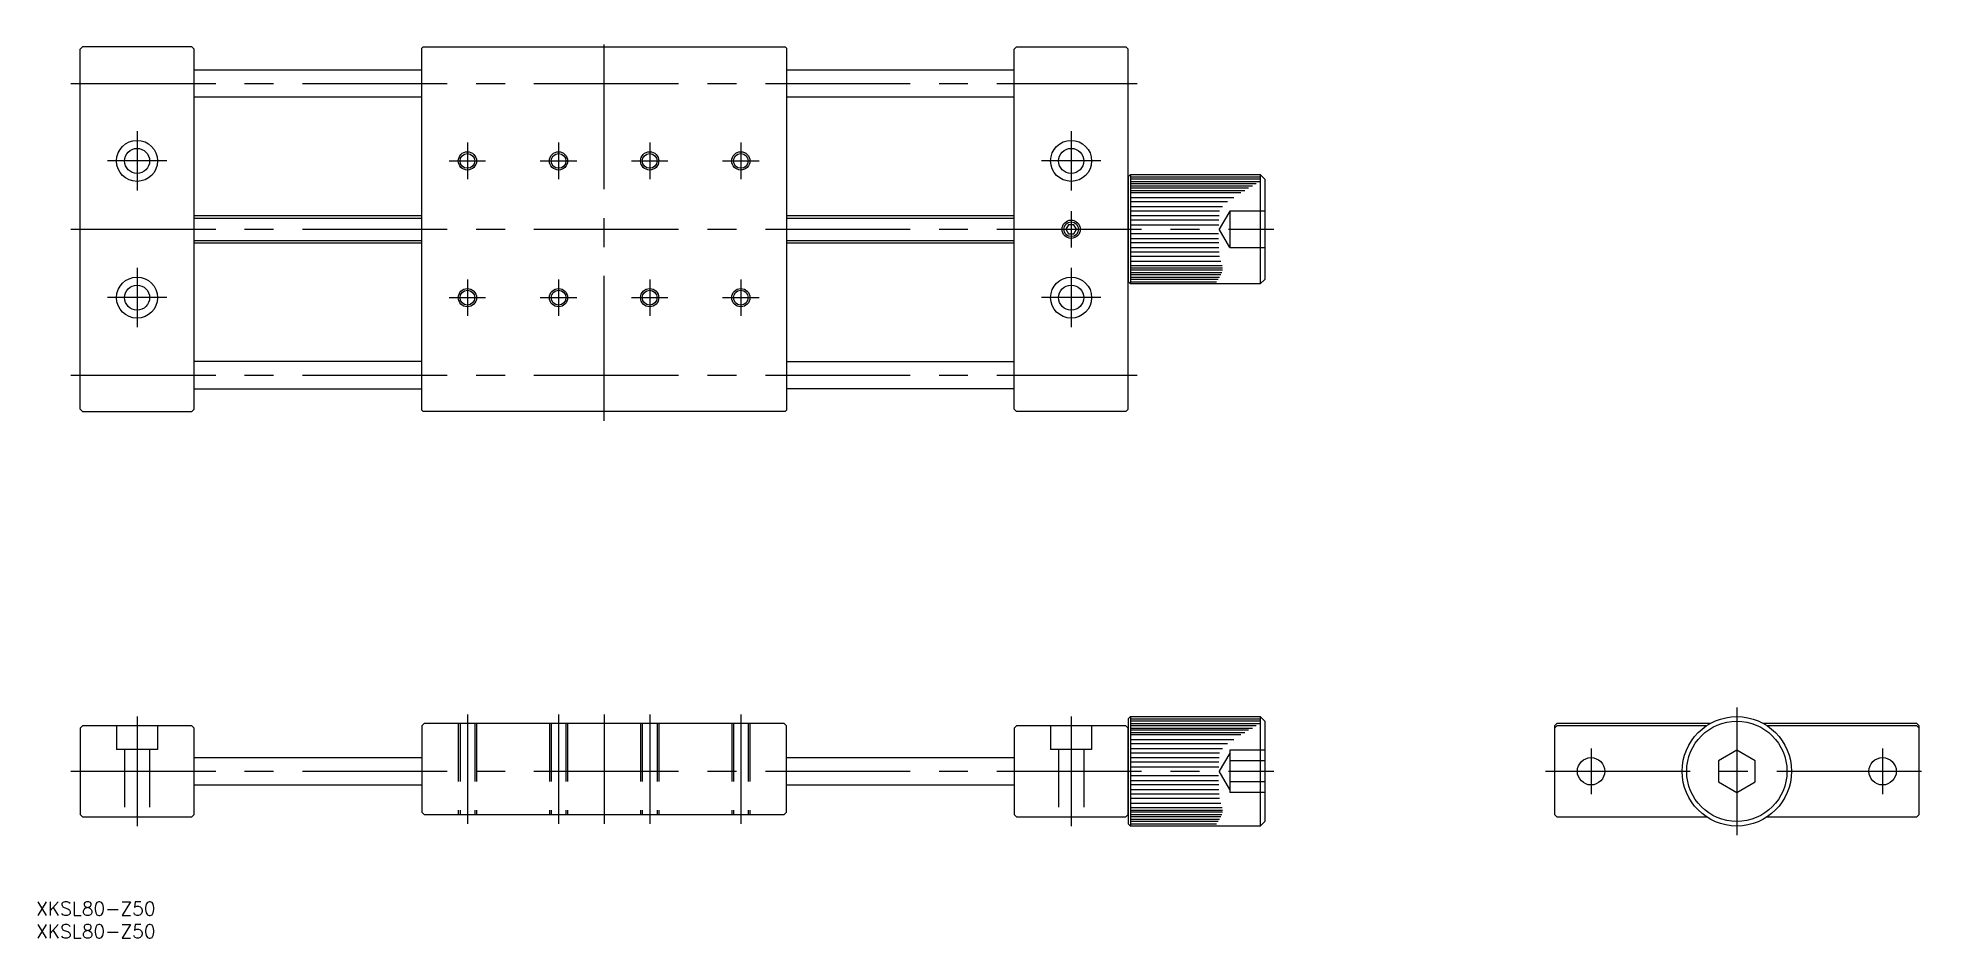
# Model space of a CAD drawing. Extents: x -373 to 42, y -37 to 161.
import ezdxf

# ---------------------------------------------------------------- set-up
doc = ezdxf.new("R2010")
doc.units = 0
doc.linetypes.add('CENTER', pattern=[50.8, 31.75, -6.35, 6.35, -6.35])
doc.linetypes.add('DASHED', pattern=[19.05, 12.7, -6.35])
doc.layers.get('0').update_dxf_attribs({"linetype": 'CONTINUOUS'})
doc.layers.add('CENTER', color=1, linetype='CONTINUOUS')
doc.styles.get("Standard").update_dxf_attribs({"font": 'txt.shx', "height": 3, "bigfont": 'bigfont.shx'})

# ---------------------------------------------------------------- blocks, each defined once
blk = doc.blocks.new('*U2')
at = {"color": 7, "linetype": 'CONTINUOUS'}
blk.add_text('XKSL80-Z50', height=3, dxfattribs=at).set_placement((-373.26, -36.61))
blk = doc.blocks.new('*U3')
at = {"color": 7, "linetype": 'CONTINUOUS'}
blk.add_text('XKSL80-Z50', height=3, dxfattribs=at).set_placement((-373.26, -31.61))

msp = doc.modelspace()

# ---------------------------------------------------------------- linework, layer by layer
at = {"color": 7, "linetype": 'CONTINUOUS'}
for p, q in [((-363.09, 158.93), (-363.59, 158.43)), ((-363.59, 79.43), (-363.59, 158.43)), ((-339.09, 158.93), (-363.09, 158.93)), ((-339.09, 158.93), (-338.59, 158.43)), ((-338.59, 79.43), (-338.59, 158.43)), ((-288.29, 158.93), (-288.59, 158.63)), ((-288.59, 79.23), (-288.59, 158.63)), ((-288.29, 158.93), (-208.89, 158.93)), ((-208.59, 158.63), (-208.89, 158.93)), ((-208.59, 158.63), (-208.59, 79.23)), ((-158.09, 158.93), (-158.59, 158.43)), ((-158.59, 79.43), (-158.59, 158.43)), ((-158.09, 158.93), (-134.09, 158.93)), ((-134.09, 158.93), (-133.59, 158.43)), ((-133.59, 79.43), (-133.59, 158.43)), ((-338.59, 153.93), (-288.59, 153.93)), ((-208.59, 153.93), (-158.59, 153.93)), ((-288.59, 147.93), (-338.59, 147.93)), ((-158.59, 147.93), (-208.59, 147.93)), ((-133.09, 130.93), (-133.59, 130.43)), ((-133.59, 130.43), (-133.59, 107.43)), ((-133.09, 130.93), (-104.59, 130.93)), ((-133.09, 130.93), (-133.09, 106.93)), ((-133.09, 130.43), (-104.59, 130.43)), ((-104.59, 129.93), (-133.09, 129.93)), ((-133.09, 129.43), (-104.59, 129.43)), ((-105.46, 128.93), (-133.09, 128.93)), ((-104.59, 130.93), (-104.59, 106.93)), ((-103.59, 129.93), (-104.59, 130.93)), ((-103.59, 129.93), (-103.59, 107.93)), ((-133.09, 128.43), (-106.32, 128.43)), ((-107.17, 127.93), (-133.09, 127.93)), ((-133.09, 127.43), (-108, 127.43)), ((-108.82, 126.93), (-133.09, 126.93)), ((-133.09, 125.93), (-110.37, 125.93)), ((-111.78, 124.93), (-133.09, 124.93)), ((-338.59, 121.93), (-288.59, 121.93)), ((-208.59, 121.93), (-158.59, 121.93)), ((-133.09, 123.93), (-112.89, 123.93)), ((-113.53, 122.93), (-133.09, 122.93)), ((-133.09, 121.93), (-113.63, 121.93)), ((-113.68, 120.93), (-133.09, 120.93)), ((-146.66, 119.93), (-147.24, 118.93)), ((-147.24, 118.93), (-146.66, 117.93)), ((-145.51, 119.93), (-146.66, 119.93)), ((-146.66, 117.93), (-145.51, 117.93)), ((-144.93, 118.93), (-145.51, 119.93)), ((-145.51, 117.93), (-144.93, 118.93)), ((-133.09, 119.93), (-113.71, 119.93)), ((-113.72, 117.93), (-133.09, 117.93)), ((-133.09, 116.93), (-113.72, 116.93)), ((-338.59, 115.93), (-288.59, 115.93)), ((-208.59, 115.93), (-158.59, 115.93)), ((-113.7, 115.93), (-133.09, 115.93)), ((-133.09, 114.93), (-113.68, 114.93)), ((-113.63, 113.93), (-133.09, 113.93)), ((-113.51, 112.93), (-133.09, 112.93)), ((-133.09, 111.93), (-113.25, 111.93)), ((-112.96, 110.93), (-133.09, 110.93)), ((-133.09, 110.43), (-112.88, 110.43)), ((-112.89, 109.93), (-133.09, 109.93)), ((-133.09, 109.43), (-113.02, 109.43)), ((-113.23, 108.93), (-133.09, 108.93)), ((-133.09, 108.43), (-113.51, 108.43)), ((-113.85, 107.93), (-133.09, 107.93)), ((-104.59, 106.93), (-103.59, 107.93)), ((-133.09, 106.93), (-133.59, 107.43)), ((-133.09, 107.43), (-114.21, 107.43)), ((-104.59, 106.93), (-133.09, 106.93)), ((-288.59, 89.93), (-338.59, 89.93)), ((-208.59, 89.93), (-158.59, 89.93)), ((-338.59, 83.93), (-288.59, 83.93)), ((-158.59, 83.93), (-208.59, 83.93)), ((-363.09, 78.93), (-363.59, 79.43)), ((-363.09, 78.93), (-339.09, 78.93)), ((-338.59, 79.43), (-339.09, 78.93)), ((-288.59, 79.23), (-288.29, 78.93)), ((-208.89, 78.93), (-288.29, 78.93)), ((-208.59, 79.23), (-208.89, 78.93)), ((-158.09, 78.93), (-158.59, 79.43)), ((-134.09, 78.93), (-158.09, 78.93)), ((-133.59, 79.43), (-134.09, 78.93)), ((-363.09, 10), (-363.59, 9.5)), ((-363.59, 9.5), (-363.59, -9.5)), ((-339.09, 10), (-363.09, 10)), ((-339.09, 10), (-338.59, 9.5)), ((-338.59, -9.5), (-338.59, 9.5)), ((-288.09, 10.5), (-288.59, 10)), ((-288.59, 10), (-288.59, -9)), ((-209.09, 10.5), (-288.09, 10.5)), ((-209.09, 10.5), (-208.59, 10)), ((-208.59, -9), (-208.59, 10)), ((-158.59, 9.5), (-158.09, 10)), ((-158.59, 9.5), (-158.59, -9.5)), ((-134.09, 10), (-158.09, 10)), ((-134.09, 10), (-133.59, 9.5)), ((-133.09, 12), (-133.59, 11.5)), ((-133.59, 11.5), (-133.59, -11.5)), ((-133.59, -9.5), (-133.59, 9.5)), ((-133.09, 12), (-104.59, 12)), ((-133.09, 12), (-133.09, -12)), ((-133.09, 11.5), (-104.59, 11.5)), ((-104.59, 11), (-133.09, 11)), ((-133.09, 10.5), (-104.59, 10.5)), ((-105.46, 10), (-133.09, 10)), ((-133.09, 9.5), (-106.32, 9.5)), ((-107.17, 9), (-133.09, 9)), ((-133.09, 8.5), (-108, 8.5)), ((-104.59, 12), (-104.59, -12)), ((-103.59, 11), (-104.59, 12)), ((-103.59, 11), (-103.59, -11)), ((-39.5, 10.5), (-40, 10)), ((-40, 10), (-40, -9.5)), ((-39.5, 10), (-40, 9.5)), ((-5.81, 10.5), (-39.5, 10.5)), ((-6.63, 10), (-39.5, 10)), ((39.5, 10.5), (5.81, 10.5)), ((39.5, 10), (6.63, 10)), ((40, 10), (39.5, 10.5)), ((39.5, 10), (40, 9.5)), ((40, -9.5), (40, 10)), ((-108.82, 8), (-133.09, 8)), ((-133.09, 7), (-110.37, 7)), ((-111.78, 6), (-133.09, 6)), ((-133.09, 5), (-112.89, 5)), ((0, 4.62), (-4, 2.31)), ((4, 2.31), (0, 4.62)), ((-338.59, 3), (-288.59, 3)), ((-208.59, 3), (-158.59, 3)), ((-113.53, 4), (-133.09, 4)), ((-133.09, 3), (-113.63, 3)), ((-113.68, 2), (-133.09, 2)), ((-133.09, 1), (-113.71, 1)), ((-4, 2.31), (-4, -2.31)), ((4, -2.31), (4, 2.31)), ((-338.59, -3), (-288.59, -3)), ((-208.59, -3), (-158.59, -3)), ((-113.72, -1), (-133.09, -1)), ((-133.09, -2), (-113.72, -2)), ((-113.7, -3), (-133.09, -3)), ((-133.09, -4), (-113.68, -4)), ((-4, -2.31), (0, -4.62)), ((0, -4.62), (4, -2.31)), ((-113.63, -5), (-133.09, -5)), ((-113.51, -6), (-133.09, -6)), ((-133.09, -7), (-113.25, -7)), ((-112.96, -8), (-133.09, -8)), ((-363.09, -10), (-363.59, -9.5)), ((-363.09, -10), (-339.09, -10)), ((-338.59, -9.5), (-339.09, -10)), ((-288.59, -9), (-288.09, -9.5)), ((-288.09, -9.5), (-209.09, -9.5)), ((-208.59, -9), (-209.09, -9.5)), ((-158.59, -9.5), (-158.09, -10)), ((-158.09, -10), (-134.09, -10)), ((-133.59, -9.5), (-134.09, -10)), ((-133.09, -12), (-133.59, -11.5)), ((-133.09, -8.5), (-112.88, -8.5)), ((-112.89, -9), (-133.09, -9)), ((-133.09, -9.5), (-113.02, -9.5)), ((-113.23, -10), (-133.09, -10)), ((-133.09, -10.5), (-113.51, -10.5)), ((-113.85, -11), (-133.09, -11)), ((-133.09, -11.5), (-114.21, -11.5)), ((-104.59, -12), (-133.09, -12)), ((-104.59, -12), (-103.59, -11)), ((-39.5, -10), (-40, -9.5)), ((-39.5, -10), (-6.63, -10)), ((6.63, -10), (39.5, -10)), ((40, -9.5), (39.5, -10))]:
    msp.add_line(p, q, dxfattribs=at)
at = {"color": 3, "linetype": 'CONTINUOUS'}
for p, q in [((-338.59, 121.39), (-288.59, 121.39)), ((-208.59, 121.39), (-158.59, 121.39)), ((-338.59, 116.47), (-288.59, 116.47)), ((-208.59, 116.47), (-158.59, 116.47))]:
    msp.add_line(p, q, dxfattribs=at)
at = {"color": 3, "linetype": 'DASHED'}
for p, q in [((-111.29, 122.93), (-113.6, 118.93)), ((-103.59, 122.93), (-111.29, 122.93)), ((-111.29, 122.93), (-111.29, 114.93)), ((-111.29, 114.93), (-113.6, 118.93)), ((-111.29, 118.93), (-103.59, 118.93)), ((-111.29, 114.93), (-103.59, 114.93)), ((-355.59, 10), (-355.59, 4.8)), ((-346.59, 10), (-346.59, 4.8)), ((-280.59, 10.5), (-280.59, -9.5)), ((-280.21, 10.5), (-280.21, -9.5)), ((-276.97, 10.5), (-276.97, -9.5)), ((-276.59, 10.5), (-276.59, -9.5)), ((-260.59, 10.5), (-260.59, -9.5)), ((-260.21, 10.5), (-260.21, -9.5)), ((-256.97, 10.5), (-256.97, -9.5)), ((-256.59, 10.5), (-256.59, -9.5)), ((-240.59, 10.5), (-240.59, -9.5)), ((-240.21, 10.5), (-240.21, -9.5)), ((-236.97, 10.5), (-236.97, -9.5)), ((-236.59, 10.5), (-236.59, -9.5)), ((-220.59, 10.5), (-220.59, -9.5)), ((-220.21, 10.5), (-220.21, -9.5)), ((-216.97, 10.5), (-216.97, -9.5)), ((-216.59, 10.5), (-216.59, -9.5)), ((-150.59, 10), (-150.59, 4.8)), ((-141.59, 10), (-141.59, 4.8)), ((-346.59, 4.8), (-355.59, 4.8)), ((-353.84, 4.8), (-353.84, -10)), ((-348.34, 4.8), (-348.34, -10)), ((-141.59, 4.8), (-150.59, 4.8)), ((-148.84, 4.8), (-148.84, -10)), ((-143.34, 4.8), (-143.34, -10)), ((-111.29, 4.62), (-111.29, -4.62)), ((-103.59, 4.62), (-111.29, 4.62)), ((-111.29, 4), (-113.6, 0)), ((-103.59, 2.31), (-111.29, 2.31)), ((-111.29, -4), (-113.6, 0)), ((-103.59, -2.31), (-111.29, -2.31)), ((-103.59, -4.62), (-111.29, -4.62))]:
    msp.add_line(p, q, dxfattribs=at)
at = {"color": 7, "linetype": 'CONTINUOUS'}
for centre, radius in [((-351.09, 133.93), 4.5), ((-146.09, 133.93), 4.5), ((-351.09, 133.93), 2.75), ((-278.59, 133.93), 1.62), ((-258.59, 133.93), 1.62), ((-238.59, 133.93), 1.62), ((-218.59, 133.93), 1.62), ((-146.09, 133.93), 2.75), ((-146.09, 118.93), 1.62), ((-351.09, 103.93), 4.5), ((-146.09, 103.93), 4.5), ((-351.09, 103.93), 2.75), ((-278.59, 103.93), 1.62), ((-258.59, 103.93), 1.62), ((-238.59, 103.93), 1.62), ((-218.59, 103.93), 1.62), ((-146.09, 103.93), 2.75), ((0, 0), 12), ((0, 0), 11), ((-32, 0), 3), ((32, 0), 3)]:
    msp.add_circle(centre, radius, dxfattribs=at)
at = {"color": 3, "linetype": 'CONTINUOUS'}
for centre in [(-278.59, 133.93), (-258.59, 133.93), (-238.59, 133.93), (-218.59, 133.93), (-146.09, 118.93), (-278.59, 103.93), (-258.59, 103.93), (-238.59, 103.93), (-218.59, 103.93)]:
    msp.add_circle(centre, 2, dxfattribs=at)
at = {"layer": 'CENTER', "color": 1, "linetype": 'CENTER'}
for p, q in [((-248.59, 76.93), (-248.59, 160.93)), ((-365.59, 150.93), (-131.59, 150.93)), ((-351.09, 140.43), (-351.09, 127.43)), ((-278.59, 137.93), (-278.59, 129.93)), ((-258.59, 137.93), (-258.59, 129.93)), ((-238.59, 137.93), (-238.59, 129.93)), ((-218.59, 137.93), (-218.59, 129.93)), ((-146.09, 140.43), (-146.09, 127.43)), ((-344.59, 133.93), (-357.59, 133.93)), ((-282.59, 133.93), (-274.59, 133.93)), ((-262.59, 133.93), (-254.59, 133.93)), ((-242.59, 133.93), (-234.59, 133.93)), ((-222.59, 133.93), (-214.59, 133.93)), ((-139.59, 133.93), (-152.59, 133.93)), ((-146.09, 122.93), (-146.09, 114.93)), ((-365.59, 118.93), (-101.59, 118.93)), ((-351.09, 110.43), (-351.09, 97.43)), ((-278.59, 107.93), (-278.59, 99.93)), ((-258.59, 107.93), (-258.59, 99.93)), ((-238.59, 107.93), (-238.59, 99.93)), ((-218.59, 107.93), (-218.59, 99.93)), ((-146.09, 110.43), (-146.09, 97.43)), ((-344.59, 103.93), (-357.59, 103.93)), ((-282.59, 103.93), (-274.59, 103.93)), ((-262.59, 103.93), (-254.59, 103.93)), ((-242.59, 103.93), (-234.59, 103.93)), ((-222.59, 103.93), (-214.59, 103.93)), ((-139.59, 103.93), (-152.59, 103.93)), ((-365.59, 86.93), (-131.59, 86.93)), ((-278.59, 12.5), (-278.59, -11.5)), ((-258.59, 12.5), (-258.59, -11.5)), ((-248.59, 12.5), (-248.59, -11.5)), ((-238.59, 12.5), (-238.59, -11.5)), ((-218.59, 12.5), (-218.59, -11.5)), ((0, 14), (0, -14)), ((-351.09, 12), (-351.09, -12)), ((-146.09, 12), (-146.09, -12)), ((-32, 5), (-32, -5)), ((32, 5), (32, -5)), ((-365.59, 0), (-101.59, 0)), ((-42, 0), (42, 0))]:
    msp.add_line(p, q, dxfattribs=at)

# ---------------------------------------------------------------- block references
at = {"color": 7, "linetype": 'CONTINUOUS'}
for name in ['*U3', '*U2']:
    msp.add_blockref(name, (0, 0), dxfattribs=at)

doc.saveas('drawing.dxf')
